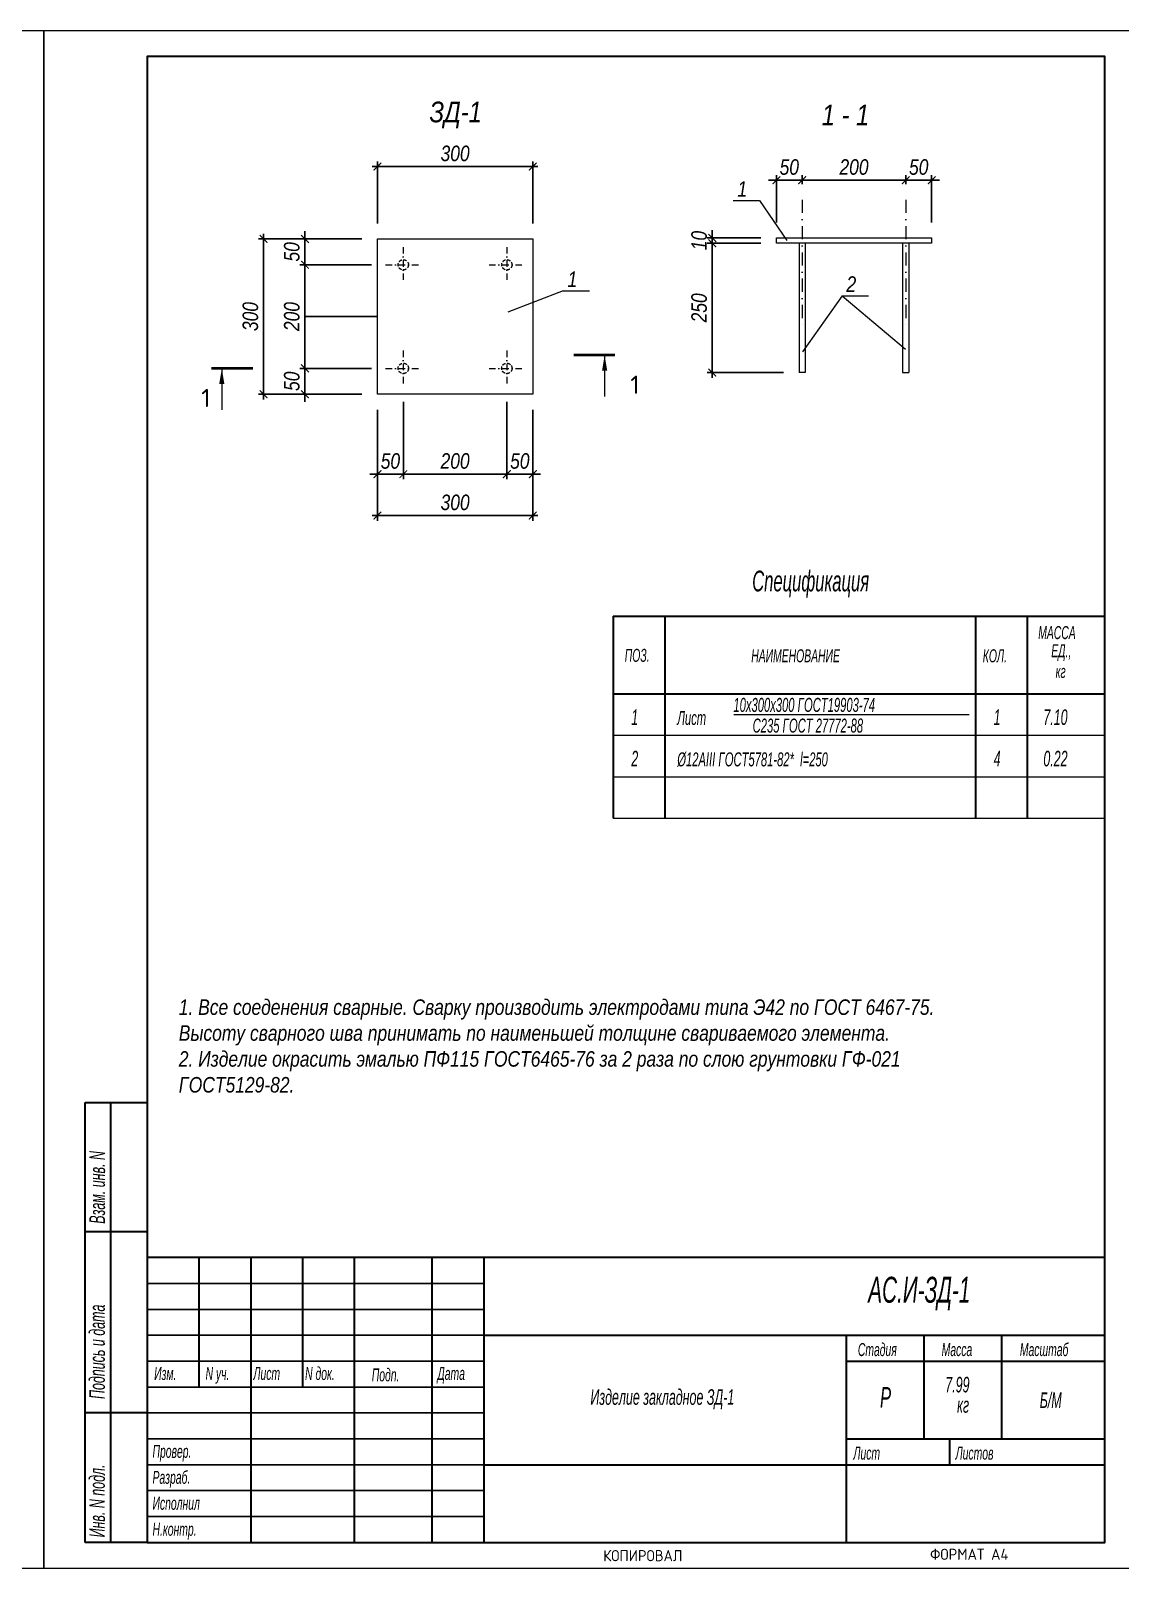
# Model space of a CAD drawing. Header units: millimetres. Extents: x 1582001 to 3303937, y 226471 to 491235.
# Drawn here: x 1854632 to 1875679, y 226471 to 256171 of the extents above; entities that cross this region are included whole.
import ezdxf

# ---------------------------------------------------------------- set-up
doc = ezdxf.new("R2010")
doc.units = ezdxf.units.MM
doc.linetypes.add('DASHDOT', pattern=[25.4, 12.7, -6.35, 0, -6.35])
doc.linetypes.add('невидимая', pattern=[9.525, 6.35, -3.175])
doc.layers.get('Defpoints').update_dxf_attribs({"color": 255, "lineweight": 30})
for name, color, linetype in [('format', 7, 'Continuous'), ('Rasmer', 135, 'Continuous'), ('Формуляр', 138, 'Continuous')]:
    doc.layers.add(name, color=color, linetype=linetype)
for name, color, linetype, lineweight in [('Осевые', 214, 'DASHDOT', 13), ('таблица', 7, 'Continuous', 30), ('Текст', 202, 'Continuous', 15), ('Текст-пояснений', 135, 'Continuous', 15), ('Тонкая', 6, 'Continuous', 15)]:
    doc.layers.add(name, color=color, linetype=linetype, lineweight=lineweight)
doc.styles.add('C', font='complex', dxfattribs={"width": 0.9})
doc.styles.add('STYLE1', font='ARIALNI.TTF', dxfattribs={"height": 300})
doc.styles.add('стиль1', font='ARIALNI.TTF', dxfattribs={"width": 0.98, "height": 300})
doc.dimstyles.new('10', dxfattribs={"dimtxt": 300, "dimasz": 150, "dimexe": 100, "dimexo": 300, "dimgap": 100, "dimtad": 1, "dimdec": 0, "dimlfac": 0.1, "dimzin": 0, "dimdsep": 46, "dimtxsty": 'стиль1', "dimblk": 'ARCHTICK', "dimcen": 0, "dimdle": 100, "dimclrd": 256, "dimclre": 256, "dimclrt": 256, "dimaunit": 1, "dimadec": 4, "dimazin": 0, "dimtfac": 1, "dimtdec": 0, "dimtix": 1, "dimtmove": 1, "dimatfit": 0, "dimldrblk": 'DOTSMALL', "dimfxl": 0, "dimtolj": 1, "dimtzin": 0, "dimlwd": -1, "dimlwe": -1, "dimarcsym": 0})

# ---------------------------------------------------------------- blocks, each defined once
blk = doc.blocks.new('_ArchTick')
at = {"color": 0, "linetype": 'ByBlock', "const_width": 0.15}
blk.add_lwpolyline([(-0.5, -0.5), (0.5, 0.5)], dxfattribs=at)
blk = doc.blocks.new('*D2047')
at = {"layer": 'Defpoints', "color": 0, "lineweight": -3, "transparency": 16777216}
for p in [(1861330, 252150), (1859130, 249150), (1861330, 249150)]:
    blk.add_point(p, dxfattribs=at)
at = {"layer": 'Rasmer', "transparency": 16777216}
for p, q in [((1859130, 252250), (1859130, 249050)), ((1861030, 252150), (1859030, 252150)), ((1861030, 249150), (1859030, 249150))]:
    blk.add_line(p, q, dxfattribs=at)
at = {"layer": 'Rasmer', "transparency": 16777216, "xscale": 150, "yscale": 150, "zscale": 150}
for p, rotation in [((1859130, 252150), 90), ((1859130, 249150), 270)]:
    blk.add_blockref('_ArchTick', p, dxfattribs=dict(at, rotation=rotation))
at = {"layer": 'Rasmer', "transparency": 16777216, "insert": (1858876, 250650), "char_height": 300, "attachment_point": 5, "rotation": 90, "style": 'стиль1'}
blk.add_mtext('\\A1;300', dxfattribs=at)
blk = doc.blocks.new('_DotSmall')
at = {"color": 0, "linetype": 'ByBlock', "const_width": 0.5}
blk.add_lwpolyline([(-0.0625, 0, 1), (0.0625, 0, 1)], format="xyb", close=True, dxfattribs=at)
blk = doc.blocks.new('*D2048')
at = {"layer": 'Defpoints', "color": 0, "lineweight": -3, "transparency": 16777216}
for p in [(1864330, 253547), (1861330, 252150), (1864330, 252150)]:
    blk.add_point(p, dxfattribs=at)
at = {"layer": 'Rasmer', "transparency": 16777216}
for p, q in [((1861330, 252450), (1861330, 253647)), ((1864330, 252450), (1864330, 253647)), ((1861230, 253547), (1864430, 253547))]:
    blk.add_line(p, q, dxfattribs=at)
at = {"layer": 'Rasmer', "transparency": 16777216, "xscale": 150, "yscale": 150, "zscale": 150, "rotation": 180}
blk.add_blockref('_ArchTick', (1861330, 253547), dxfattribs=at)
at = {"layer": 'Rasmer', "transparency": 16777216, "xscale": 150, "yscale": 150, "zscale": 150}
blk.add_blockref('_ArchTick', (1864330, 253547), dxfattribs=at)
at = {"layer": 'Rasmer', "transparency": 16777216, "insert": (1862830, 253800), "char_height": 300, "attachment_point": 5, "style": 'стиль1'}
blk.add_mtext('\\A1;300', dxfattribs=at)
blk = doc.blocks.new('*D1284')
at = {"layer": 'Defpoints', "color": 0, "lineweight": -3, "transparency": 16777216}
for p in [(1861016, 252150), (1859930, 251650), (1861516, 251650)]:
    blk.add_point(p, dxfattribs=at)
at = {"layer": 'Rasmer', "transparency": 16777216}
for p, q in [((1859930, 252150), (1859930, 252300)), ((1860716, 252150), (1859830, 252150)), ((1859930, 252150), (1859930, 251650)), ((1861216, 251650), (1859830, 251650)), ((1859930, 251650), (1859930, 251500))]:
    blk.add_line(p, q, dxfattribs=at)
at = {"layer": 'Rasmer', "transparency": 16777216, "xscale": 150, "yscale": 150, "zscale": 150}
for p, rotation in [((1859930, 252150), 270), ((1859930, 251650), 90)]:
    blk.add_blockref('_ArchTick', p, dxfattribs=dict(at, rotation=rotation))
at = {"layer": 'Rasmer', "transparency": 16777216, "insert": (1859676, 251900), "char_height": 300, "attachment_point": 5, "rotation": 90, "style": 'стиль1'}
blk.add_mtext('\\A1;50', dxfattribs=at)
blk = doc.blocks.new('*D1285')
at = {"layer": 'Defpoints', "color": 0, "lineweight": -3, "transparency": 16777216}
for p in [(1861516, 251650), (1859930, 249650), (1861516, 249650)]:
    blk.add_point(p, dxfattribs=at)
at = {"layer": 'Rasmer', "transparency": 16777216}
for p, q in [((1861216, 251650), (1859830, 251650)), ((1859930, 251750), (1859930, 249550)), ((1861216, 249650), (1859830, 249650))]:
    blk.add_line(p, q, dxfattribs=at)
at = {"layer": 'Rasmer', "transparency": 16777216, "xscale": 150, "yscale": 150, "zscale": 150}
for p, rotation in [((1859930, 251650), 90), ((1859930, 249650), 270)]:
    blk.add_blockref('_ArchTick', p, dxfattribs=dict(at, rotation=rotation))
at = {"layer": 'Rasmer', "transparency": 16777216, "insert": (1859676, 250650), "char_height": 300, "attachment_point": 5, "rotation": 90, "style": 'стиль1'}
blk.add_mtext('\\A1;200', dxfattribs=at)
blk = doc.blocks.new('*D1286')
at = {"layer": 'Defpoints', "color": 0, "lineweight": -3, "transparency": 16777216}
for p in [(1861516, 249650), (1859930, 249150), (1859930, 249150)]:
    blk.add_point(p, dxfattribs=at)
at = {"layer": 'Rasmer', "transparency": 16777216}
for p, q in [((1859930, 249650), (1859930, 249800)), ((1861216, 249650), (1859830, 249650)), ((1859930, 249650), (1859930, 249150)), ((1859630, 249150), (1859830, 249150)), ((1859930, 249150), (1859930, 249000))]:
    blk.add_line(p, q, dxfattribs=at)
at = {"layer": 'Rasmer', "transparency": 16777216, "xscale": 150, "yscale": 150, "zscale": 150}
for p, rotation in [((1859930, 249650), 270), ((1859930, 249150), 90)]:
    blk.add_blockref('_ArchTick', p, dxfattribs=dict(at, rotation=rotation))
at = {"layer": 'Rasmer', "transparency": 16777216, "insert": (1859676, 249400), "char_height": 300, "attachment_point": 5, "rotation": 90, "style": 'стиль1'}
blk.add_mtext('\\A1;50', dxfattribs=at)
blk = doc.blocks.new('*D2049')
at = {"layer": 'Defpoints', "color": 0, "lineweight": -3, "transparency": 16777216}
for p in [(1861830, 249306), (1861330, 249150), (1861830, 247606)]:
    blk.add_point(p, dxfattribs=at)
at = {"layer": 'Rasmer', "transparency": 16777216}
for p, q in [((1861830, 249006), (1861830, 247506)), ((1861330, 248850), (1861330, 247506)), ((1861330, 247606), (1861180, 247606)), ((1861330, 247606), (1861830, 247606)), ((1861830, 247606), (1861980, 247606))]:
    blk.add_line(p, q, dxfattribs=at)
at = {"layer": 'Rasmer', "transparency": 16777216, "xscale": 150, "yscale": 150, "zscale": 150}
blk.add_blockref('_ArchTick', (1861330, 247606), dxfattribs=at)
at = {"layer": 'Rasmer', "transparency": 16777216, "xscale": 150, "yscale": 150, "zscale": 150, "rotation": 180}
blk.add_blockref('_ArchTick', (1861830, 247606), dxfattribs=at)
at = {"layer": 'Rasmer', "transparency": 16777216, "insert": (1861580, 247859), "char_height": 300, "attachment_point": 5, "style": 'стиль1'}
blk.add_mtext('\\A1;50', dxfattribs=at)
blk = doc.blocks.new('*D2050')
at = {"layer": 'Defpoints', "color": 0, "lineweight": -3, "transparency": 16777216}
for p in [(1861830, 249306), (1863830, 249306), (1863830, 247606)]:
    blk.add_point(p, dxfattribs=at)
at = {"layer": 'Rasmer', "transparency": 16777216}
for p, q in [((1861830, 249006), (1861830, 247506)), ((1863830, 249006), (1863830, 247506)), ((1861730, 247606), (1863930, 247606))]:
    blk.add_line(p, q, dxfattribs=at)
at = {"layer": 'Rasmer', "transparency": 16777216, "xscale": 150, "yscale": 150, "zscale": 150, "rotation": 180}
blk.add_blockref('_ArchTick', (1861830, 247606), dxfattribs=at)
at = {"layer": 'Rasmer', "transparency": 16777216, "xscale": 150, "yscale": 150, "zscale": 150}
blk.add_blockref('_ArchTick', (1863830, 247606), dxfattribs=at)
at = {"layer": 'Rasmer', "transparency": 16777216, "insert": (1862830, 247859), "char_height": 300, "attachment_point": 5, "style": 'стиль1'}
blk.add_mtext('\\A1;200', dxfattribs=at)
blk = doc.blocks.new('*D2051')
at = {"layer": 'Defpoints', "color": 0, "lineweight": -3, "transparency": 16777216}
for p in [(1863830, 249306), (1864330, 249150), (1864330, 247606)]:
    blk.add_point(p, dxfattribs=at)
at = {"layer": 'Rasmer', "transparency": 16777216}
for p, q in [((1863830, 249006), (1863830, 247506)), ((1864330, 248850), (1864330, 247506)), ((1863830, 247606), (1863680, 247606)), ((1863830, 247606), (1864330, 247606)), ((1864330, 247606), (1864480, 247606))]:
    blk.add_line(p, q, dxfattribs=at)
at = {"layer": 'Rasmer', "transparency": 16777216, "xscale": 150, "yscale": 150, "zscale": 150}
blk.add_blockref('_ArchTick', (1863830, 247606), dxfattribs=at)
at = {"layer": 'Rasmer', "transparency": 16777216, "xscale": 150, "yscale": 150, "zscale": 150, "rotation": 180}
blk.add_blockref('_ArchTick', (1864330, 247606), dxfattribs=at)
at = {"layer": 'Rasmer', "transparency": 16777216, "insert": (1864080, 247859), "char_height": 300, "attachment_point": 5, "style": 'стиль1'}
blk.add_mtext('\\A1;50', dxfattribs=at)
blk = doc.blocks.new('*D2052')
at = {"layer": 'Defpoints', "color": 0, "lineweight": -3, "transparency": 16777216}
for p in [(1861330, 248178), (1864330, 248178), (1864330, 246806)]:
    blk.add_point(p, dxfattribs=at)
at = {"layer": 'Rasmer', "transparency": 16777216}
for p, q in [((1861330, 247878), (1861330, 246706)), ((1864330, 247878), (1864330, 246706)), ((1861230, 246806), (1864430, 246806))]:
    blk.add_line(p, q, dxfattribs=at)
at = {"layer": 'Rasmer', "transparency": 16777216, "xscale": 150, "yscale": 150, "zscale": 150, "rotation": 180}
blk.add_blockref('_ArchTick', (1861330, 246806), dxfattribs=at)
at = {"layer": 'Rasmer', "transparency": 16777216, "xscale": 150, "yscale": 150, "zscale": 150}
blk.add_blockref('_ArchTick', (1864330, 246806), dxfattribs=at)
at = {"layer": 'Rasmer', "transparency": 16777216, "insert": (1862830, 247059), "char_height": 300, "attachment_point": 5, "style": 'стиль1'}
blk.add_mtext('\\A1;300', dxfattribs=at)
blk = doc.blocks.new('*D2053')
at = {"layer": 'Defpoints', "color": 0, "lineweight": -3, "transparency": 16777216}
for p in [(1869036, 252168), (1867798, 252068), (1869036, 252068)]:
    blk.add_point(p, dxfattribs=at)
at = {"layer": 'Rasmer', "transparency": 16777216}
for p, q in [((1868736, 252168), (1867698, 252168)), ((1867798, 252168), (1867798, 252318)), ((1867798, 252168), (1867798, 252068)), ((1868736, 252068), (1867698, 252068)), ((1867798, 252068), (1867798, 251918))]:
    blk.add_line(p, q, dxfattribs=at)
at = {"layer": 'Rasmer', "transparency": 16777216, "xscale": 150, "yscale": 150, "zscale": 150}
for p, rotation in [((1867798, 252168), 270), ((1867798, 252068), 90)]:
    blk.add_blockref('_ArchTick', p, dxfattribs=dict(at, rotation=rotation))
at = {"layer": 'Rasmer', "transparency": 16777216, "insert": (1867545, 252118), "char_height": 300, "attachment_point": 5, "rotation": 90, "style": 'стиль1'}
blk.add_mtext('\\A1;10', dxfattribs=at)
blk = doc.blocks.new('*D2054')
at = {"layer": 'Defpoints', "color": 0, "lineweight": -3, "transparency": 16777216}
for p in [(1869036, 252068), (1867798, 249568), (1869476, 249568)]:
    blk.add_point(p, dxfattribs=at)
at = {"layer": 'Rasmer', "transparency": 16777216}
for p, q in [((1867798, 252168), (1867798, 249468)), ((1868736, 252068), (1867698, 252068)), ((1869176, 249568), (1867698, 249568))]:
    blk.add_line(p, q, dxfattribs=at)
at = {"layer": 'Rasmer', "transparency": 16777216, "xscale": 150, "yscale": 150, "zscale": 150}
for p, rotation in [((1867798, 252068), 90), ((1867798, 249568), 270)]:
    blk.add_blockref('_ArchTick', p, dxfattribs=dict(at, rotation=rotation))
at = {"layer": 'Rasmer', "transparency": 16777216, "insert": (1867545, 250818), "char_height": 300, "attachment_point": 5, "rotation": 90, "style": 'стиль1'}
blk.add_mtext('\\A1;250', dxfattribs=at)
blk = doc.blocks.new('*D2055')
at = {"layer": 'Defpoints', "color": 0, "lineweight": -3, "transparency": 16777216}
for p in [(1869536, 253284), (1869536, 252907), (1869036, 252168)]:
    blk.add_point(p, dxfattribs=at)
at = {"layer": 'Rasmer', "transparency": 16777216}
for p, q in [((1869036, 252468), (1869036, 253384)), ((1869536, 253207), (1869536, 253384)), ((1869036, 253284), (1868886, 253284)), ((1869036, 253284), (1869536, 253284)), ((1869536, 253284), (1869686, 253284))]:
    blk.add_line(p, q, dxfattribs=at)
at = {"layer": 'Rasmer', "transparency": 16777216, "xscale": 150, "yscale": 150, "zscale": 150}
blk.add_blockref('_ArchTick', (1869036, 253284), dxfattribs=at)
at = {"layer": 'Rasmer', "transparency": 16777216, "xscale": 150, "yscale": 150, "zscale": 150, "rotation": 180}
blk.add_blockref('_ArchTick', (1869536, 253284), dxfattribs=at)
at = {"layer": 'Rasmer', "transparency": 16777216, "insert": (1869286, 253537), "char_height": 300, "attachment_point": 5, "style": 'стиль1'}
blk.add_mtext('\\A1;50', dxfattribs=at)
blk = doc.blocks.new('*D2056')
at = {"layer": 'Defpoints', "color": 0, "lineweight": -3, "transparency": 16777216}
for p in [(1871536, 253284), (1869536, 252907), (1871536, 252907)]:
    blk.add_point(p, dxfattribs=at)
at = {"layer": 'Rasmer', "transparency": 16777216}
for p, q in [((1869536, 253207), (1869536, 253384)), ((1871536, 253207), (1871536, 253384)), ((1869436, 253284), (1871636, 253284))]:
    blk.add_line(p, q, dxfattribs=at)
at = {"layer": 'Rasmer', "transparency": 16777216, "xscale": 150, "yscale": 150, "zscale": 150, "rotation": 180}
blk.add_blockref('_ArchTick', (1869536, 253284), dxfattribs=at)
at = {"layer": 'Rasmer', "transparency": 16777216, "xscale": 150, "yscale": 150, "zscale": 150}
blk.add_blockref('_ArchTick', (1871536, 253284), dxfattribs=at)
at = {"layer": 'Rasmer', "transparency": 16777216, "insert": (1870536, 253537), "char_height": 300, "attachment_point": 5, "style": 'стиль1'}
blk.add_mtext('\\A1;200', dxfattribs=at)
blk = doc.blocks.new('*D2057')
at = {"layer": 'Defpoints', "color": 0, "lineweight": -3, "transparency": 16777216}
for p in [(1872036, 253284), (1871536, 252907), (1872036, 252168)]:
    blk.add_point(p, dxfattribs=at)
at = {"layer": 'Rasmer', "transparency": 16777216}
for p, q in [((1871536, 253207), (1871536, 253384)), ((1872036, 252468), (1872036, 253384)), ((1871536, 253284), (1871386, 253284)), ((1871536, 253284), (1872036, 253284)), ((1872036, 253284), (1872186, 253284))]:
    blk.add_line(p, q, dxfattribs=at)
at = {"layer": 'Rasmer', "transparency": 16777216, "xscale": 150, "yscale": 150, "zscale": 150}
blk.add_blockref('_ArchTick', (1871536, 253284), dxfattribs=at)
at = {"layer": 'Rasmer', "transparency": 16777216, "xscale": 150, "yscale": 150, "zscale": 150, "rotation": 180}
blk.add_blockref('_ArchTick', (1872036, 253284), dxfattribs=at)
at = {"layer": 'Rasmer', "transparency": 16777216, "insert": (1871786, 253537), "char_height": 300, "attachment_point": 5, "style": 'стиль1'}
blk.add_mtext('\\A1;50', dxfattribs=at)

msp = doc.modelspace()

# ---------------------------------------------------------------- linework, layer by layer
at = {"layer": 'format', "lineweight": 30}
for p, q in [((1855682.3, 226971.3), (1855682.3, 235471.3)), ((1855682.3, 235471.3), (1856882.3, 235471.3)), ((1856182.3, 226971.3), (1856182.3, 235471.3)), ((1856882.3, 232971.3), (1855682.3, 232971.3)), ((1875382.3, 232471.3), (1856882.3, 232471.3)), ((1856882.3, 232471.3), (1856882.3, 226971.3)), ((1857882.3, 232471.3), (1857882.3, 229971.3)), ((1858882.3, 232471.3), (1858882.3, 226971.3)), ((1859882.3, 232471.3), (1859882.3, 229971.3)), ((1860882.3, 232471.3), (1860882.3, 226971.3)), ((1862382.3, 232471.3), (1862382.3, 226971.3)), ((1863382.3, 232471.3), (1863382.3, 226971.3)), ((1863382.3, 230971.3), (1875382.3, 230971.3)), ((1870382.3, 230971.3), (1870382.3, 226971.3)), ((1871882.3, 230971.3), (1871882.3, 228971.3)), ((1873382.3, 230971.3), (1873382.3, 228971.3)), ((1870382.3, 230471.3), (1875382.3, 230471.3)), ((1856882.3, 229471.3), (1855682.3, 229471.3)), ((1870382.3, 228971.3), (1875382.3, 228971.3)), ((1872382.3, 228971.3), (1872382.3, 228471.3)), ((1863382.3, 228471.3), (1875382.3, 228471.3)), ((1856882.3, 226971.3), (1855682.3, 226971.3))]:
    msp.add_line(p, q, dxfattribs=at)
at = {"layer": 'format'}
for p, q in [((1856882.3, 231971.3), (1863382.3, 231971.3)), ((1856882.3, 231471.3), (1863382.3, 231471.3)), ((1856882.3, 230971.3), (1863382.3, 230971.3)), ((1856882.3, 230471.3), (1863382.3, 230471.3)), ((1856882.3, 229971.3), (1863382.3, 229971.3)), ((1856882.3, 229471.3), (1863382.3, 229471.3)), ((1856882.3, 228971.3), (1863382.3, 228971.3)), ((1856882.3, 228471.3), (1863382.3, 228471.3)), ((1856882.3, 227971.3), (1863382.3, 227971.3)), ((1856882.3, 227471.3), (1863382.3, 227471.3))]:
    msp.add_line(p, q, dxfattribs=at)
at = {"layer": 'format', "linetype": 'Continuous', "lineweight": 30}
msp.add_lwpolyline([(1856882.3, 226971.3), (1875382.3, 226971.3), (1875382.3, 255671.3), (1856882.3, 255671.3)], close=True, dxfattribs=at)
at = {"layer": 'Rasmer'}
msp.add_line((1861329.5, 250649.7), (1859929.5, 250649.7), dxfattribs=at)
at = {"layer": 'Осевые', "ltscale": 20}
for p, q in [((1869535.7, 252906.9), (1869535.7, 250406.9)), ((1871535.7, 252906.9), (1871535.7, 250406.9))]:
    msp.add_line(p, q, dxfattribs=at)
at = {"layer": 'Осевые', "ltscale": 10}
for p, q in [((1861829.5, 251993.4), (1861829.5, 251305.9)), ((1863829.5, 251993.4), (1863829.5, 251305.9)), ((1861485.8, 251649.7), (1862173.3, 251649.7)), ((1863485.8, 251649.7), (1864173.3, 251649.7)), ((1861829.5, 249993.4), (1861829.5, 249305.9)), ((1863829.5, 249993.4), (1863829.5, 249305.9)), ((1861485.8, 249649.7), (1862173.3, 249649.7)), ((1863485.8, 249649.7), (1864173.3, 249649.7))]:
    msp.add_line(p, q, dxfattribs=at)
at = {"layer": 'таблица', "ltscale": 500}
for p, q in [((1865882.3, 244861.8), (1865882.3, 240961.8)), ((1865882.3, 244861.8), (1875382.3, 244861.8)), ((1866882.3, 244861.8), (1866882.3, 240961.8)), ((1872882.3, 244861.8), (1872882.3, 240961.8)), ((1873882.3, 244861.8), (1873882.3, 240961.8)), ((1865882.3, 243361.8), (1875382.3, 243361.8))]:
    msp.add_line(p, q, dxfattribs=at)
at = {"layer": 'таблица', "lineweight": 18, "ltscale": 500}
for p, q in [((1865882.3, 242561.8), (1875382.3, 242561.8)), ((1865882.3, 241761.8), (1875382.3, 241761.8)), ((1865882.3, 240961.8), (1875382.3, 240961.8))]:
    msp.add_line(p, q, dxfattribs=at)
at = {"layer": 'Текст'}
for p, q in [((1868198.9, 252889.2), (1868708.1, 252889.2)), ((1868708.1, 252889.2), (1869236.4, 252116.7)), ((1864917.3, 251146.6), (1863849.7, 250736.7)), ((1864917.3, 251146.6), (1865426.5, 251146.6)), ((1870304.7, 251052.8), (1869544.1, 249968)), ((1870304.7, 251052.8), (1870813.9, 251052.8)), ((1870304.7, 251052.8), (1871533, 250021.7)), ((1865718.8, 249906.1), (1865718.8, 249106.1)), ((1858323.2, 249649.7), (1858323.2, 248849.7)), ((1868214, 242961.8), (1872761.5, 242961.8))]:
    msp.add_line(p, q, dxfattribs=at)
at = {"layer": 'Текст', "const_width": 50}
for points in [[(1865118.8, 249906.1), (1865918.8, 249906.1)], [(1858123.2, 249649.7), (1858923.2, 249649.7)]]:
    msp.add_lwpolyline(points, dxfattribs=at)
at = {"layer": 'Текст'}
for points in [[(1865718.8, 249906.1, 0, 100, 0), (1865718.8, 249606.1, 100, 100, 0)], [(1858323.2, 249649.7, 0, 100, 0), (1858323.2, 249349.7, 100, 100, 0)]]:
    msp.add_lwpolyline(points, format="xyseb", dxfattribs=at)
at = {"layer": 'Текст-пояснений', "linetype": 'ByBlock'}
for points in [[(1833882.3, 226471.3), (1854882.3, 226471.3), (1854882.3, 256171.3), (1833882.3, 256171.3)], [(1854882.3, 226471.3), (1875882.3, 226471.3), (1875882.3, 256171.3), (1854882.3, 256171.3)]]:
    msp.add_lwpolyline(points, close=True, dxfattribs=at)
at = {"layer": 'Тонкая'}
for p, q in [((1869475.7, 252068.4), (1869475.7, 249568.4)), ((1869595.7, 252068.4), (1869595.7, 249568.4)), ((1871475.7, 252068.4), (1871475.7, 249568.4)), ((1871595.7, 252068.4), (1871595.7, 249568.4)), ((1869595.7, 249568.4), (1869475.7, 249568.4)), ((1871475.7, 249568.4), (1871595.7, 249568.4))]:
    msp.add_line(p, q, dxfattribs=at)
for points in [[(1869035.7, 252168.4), (1872035.7, 252168.4), (1872035.7, 252068.4), (1869035.7, 252068.4), (1869035.7, 252168.4)], [(1861329.5, 252149.7), (1864329.5, 252149.7), (1864329.5, 249149.7), (1861329.5, 249149.7), (1861329.5, 252149.7)]]:
    msp.add_lwpolyline(points, dxfattribs=at)
at = {"layer": 'Тонкая', "linetype": 'невидимая', "ltscale": 10}
for centre in [(1861829.5, 251649.7), (1863829.5, 251649.7), (1861829.5, 249649.7), (1863829.5, 249649.7)]:
    msp.add_circle(centre, 100, dxfattribs=at)

# ---------------------------------------------------------------- texts
at = {"layer": 'format', "color": 7, "style": 'C', "width": 0.9}
for s, p in [('КОПИРОВАЛ', (1865691.6, 226606.7)), ('ФОРМАТ A4', (1872005.4, 226633))]:
    msp.add_text(s, height=216, dxfattribs=at).set_placement(p)
at = {"layer": 'Текст', "style": 'STYLE1'}
for s, height, width, p in [('Спецификация', 400, 0.7, (1868569.1, 245341.8)), ('МАССА', 250, 0.7, (1874095.5, 244420.2)), ('ПОЗ.', 250, 0.7, (1866107.5, 243980.9)), ('НАИМЕНОВАНИЕ', 250, 0.7, (1868551.1, 243972.5)), ('КОЛ.', 250, 0.7, (1873023.6, 243972.5)), ('ЕД.,', 250, 0.7, (1874347.2, 244070.2)), ('кг', 250, 0.7, (1874431, 243670.2)), ('10х300х300 ГОСТ19903-74', 270, 0.7, (1868207, 243013.9)), ('1', 300, 0.7, (1866233.8, 242761.8)), ('Лист', 270, 0.7, (1867121.8, 242761.8)), ('1', 300, 0.7, (1873233.8, 242761.8)), ('7.10', 300, 0.7, (1874194, 242761.8)), ('С235 ГОСТ 27772-88', 270, 0.7, (1868578.1, 242613.9)), ('2', 300, 0.7, (1866233.8, 241961.8)), ('%%C12AIII ГОСТ5781-82*  l=250', 270, 0.7, (1867121.8, 241961.8)), ('4', 300, 0.7, (1873233.8, 241961.8)), ('0.22', 300, 0.7, (1874194, 241961.8)), ('1. Все соеденения сварные. Сварку производить электродами типа Э42 по ГОСТ 6467-75.', 300, 0.98, (1857492.4, 237160.4)), ('Высоту сварного шва принимать по наименьшей толщине свариваемого элемента.', 300, 0.98, (1857492.4, 236660.4)), ('2. Изделие окрасить эмалью ПФ115 ГОСТ6465-76 за 2 раза по слою грунтовки ГФ-021', 300, 0.98, (1857492.4, 236160.4)), ('ГОСТ5129-82.', 300, 0.98, (1857492.4, 235660.4))]:
    msp.add_text(s, height=height, dxfattribs=dict(at, width=width)).set_placement(p)
at = {"layer": 'Текст', "ltscale": 2, "attachment_point": 5, "style": 'STYLE1'}
for s, insert, char_height, width in [('ЗД-1', (1862840.9, 254544.7), 400, 2023.435), ('1 - 1', (1870371.7, 254544.7), 400, 2023.435), ('1', (1868377.6, 253113.6), 300, 500), ('1', (1865096, 251371), 300, 500), ('2', (1870483.4, 251277.3), 300, 500), ('{\\Fsimplex|c204;\\W1;1}', (1866305.2, 249333.9), 350, 300), ('{\\Fsimplex|c204;\\W1;1}', (1858015.2, 249077.4), 350, 300)]:
    msp.add_mtext(s, dxfattribs=dict(at, insert=insert, char_height=char_height, width=width))
at = {"layer": 'Формуляр', "linetype": 'Continuous', "style": 'STYLE1', "width": 0.7}
for s, p in [('Взам. инв. N', (1856066.3, 233126.7)), ('Подпись и дата', (1856063.5, 229741.1)), ('Инв. N подл.', (1856063.5, 227067.7))]:
    msp.add_text(s, height=300, rotation=90, dxfattribs=at).set_placement(p)
at = {"layer": 'Формуляр', "style": 'STYLE1', "width": 0.7}
for s, height, p in [('АС.И-ЗД-1', 500, (1870811, 231601.2)), ('Стадия', 250, (1870610.7, 230570.5)), ('Масса', 250, (1872229.6, 230570.5)), ('Масштаб', 250, (1873740.6, 230570.5)), ('Изм.', 250, (1857016.5, 230109.3)), ('N уч.', 250, (1858009.4, 230109.3)), ('Лист', 250, (1858933, 230109.3)), ('N док.', 250, (1859932.5, 230109.3)), ('Подп.', 250, (1861220.8, 230082.4)), ('Дата', 250, (1862489, 230109.3)), ('Изделие закладное ЗД-1', 300, (1865443.9, 229628.5)), ('Р', 400, (1871038.3, 229573.1)), ('7.99', 300, (1872299.5, 229868.5)), ('Б/М', 300, (1874124.5, 229566.7)), ('кг', 300, (1872527.5, 229476.3)), ('Провер.', 250, (1856984.6, 228604.4)), ('Лист', 250, (1870523.5, 228570.5)), ('Листов', 250, (1872498.2, 228570.5)), ('Разраб.', 250, (1856984.6, 228102.7)), ('Исполнил', 250, (1856984.6, 227601.1)), ('Н.контр.', 250, (1856984.6, 227099.4))]:
    msp.add_text(s, height=height, dxfattribs=at).set_placement(p)

# ---------------------------------------------------------------- dimensions: what is measured, and where the dimension line sits
at = {"layer": 'Rasmer'}
for base, p1, p2, picture, middle in [((1864329.5, 253546.5), (1861329.5, 252149.7), (1864329.5, 252149.7), '*D2048', (1862829.5, 253799.7)), ((1869535.7, 253284.3), (1869035.7, 252168.4), (1869535.7, 252906.9), '*D2055', (1869285.7, 253537.4)), ((1871535.7, 253284.3), (1869535.7, 252906.9), (1871535.7, 252906.9), '*D2056', (1870535.7, 253537.4)), ((1872035.7, 253284.3), (1871535.7, 252906.9), (1872035.7, 252168.4), '*D2057', (1871785.7, 253537.4)), ((1861829.5, 247605.9), (1861329.5, 249149.7), (1861829.5, 249305.9), '*D2049', (1861579.5, 247859.1)), ((1863829.5, 247605.9), (1861829.5, 249305.9), (1863829.5, 249305.9), '*D2050', (1862829.5, 247859.1)), ((1864329.5, 247605.9), (1863829.5, 249305.9), (1864329.5, 249149.7), '*D2051', (1864079.5, 247859.1)), ((1864329.5, 246805.9), (1861329.5, 248177.8), (1864329.5, 248177.8), '*D2052', (1862829.5, 247059.1))]:
    dim = msp.add_linear_dim(base=base, p1=p1, p2=p2, dimstyle='10', dxfattribs=at)
    dim.commit()
    dim.dimension.update_dxf_attribs({"geometry": picture, "text_midpoint": middle})
for base, p1, p2, picture, middle in [((1859129.5, 249149.7), (1861329.5, 252149.7), (1861329.5, 249149.7), '*D2047', (1858876.3, 250649.7)), ((1859929.5, 251649.7), (1861016.1, 252149.7), (1861516.1, 251649.7), '*D1284', (1859676.3, 251899.7)), ((1867798.2, 252068.4), (1869035.7, 252168.4), (1869035.7, 252068.4), '*D2053', (1867545, 252118.4)), ((1867798.2, 249568.4), (1869035.7, 252068.4), (1869475.7, 249568.4), '*D2054', (1867545, 250818.4)), ((1859929.5, 249649.7), (1861516.1, 251649.7), (1861516.1, 249649.7), '*D1285', (1859676.3, 250649.7)), ((1859929.5, 249149.7), (1861516.1, 249649.7), (1859929.5, 249149.7), '*D1286', (1859676.3, 249399.7))]:
    dim = msp.add_linear_dim(base=base, p1=p1, p2=p2, angle=90, dimstyle='10', dxfattribs=at)
    dim.commit()
    dim.dimension.update_dxf_attribs({"geometry": picture, "text_midpoint": middle})

doc.saveas('drawing.dxf')
